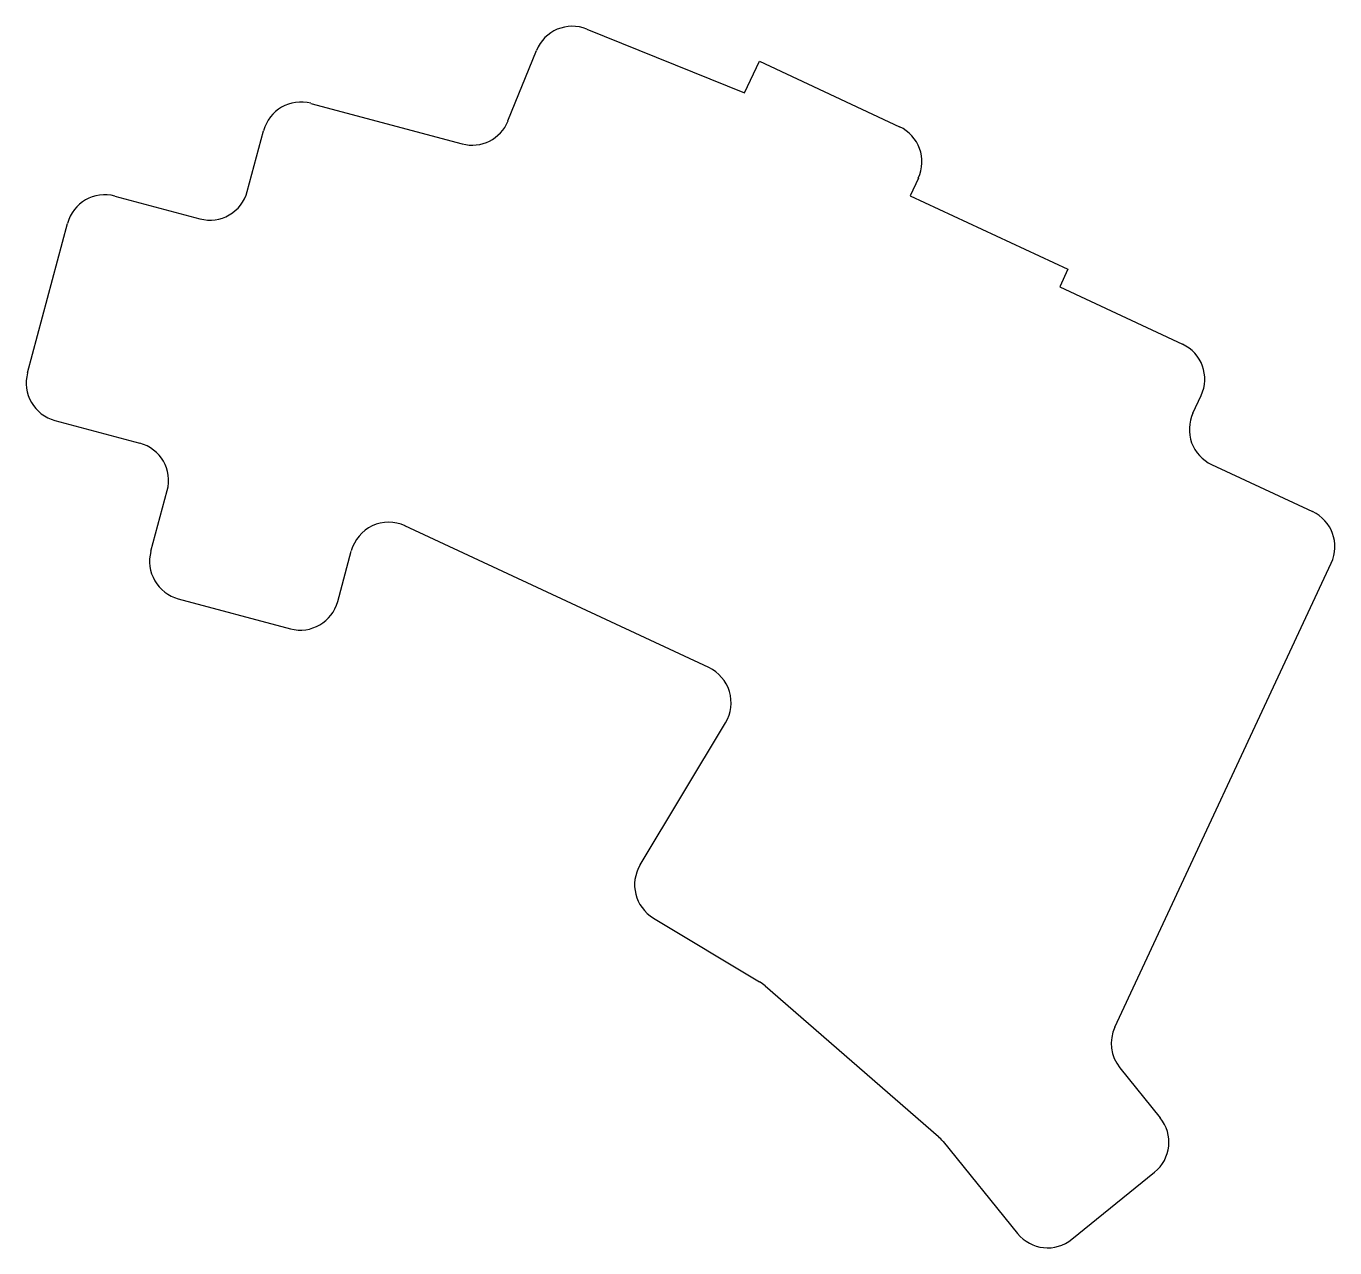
# Model space of a CAD drawing. Header units: millimetres. Extents: x -6 to 130, y -80 to 47.
import ezdxf

# ---------------------------------------------------------------- set-up
doc = ezdxf.new("R2010")
doc.units = ezdxf.units.MM

msp = doc.modelspace()

# ---------------------------------------------------------------- linework, layer by layer
for p, q in [((52.35, 46.33), (68.66, 39.74)), ((44.19, 36.83), (47.14, 44.12)), ((68.66, 39.74), (70.18, 43)), ((70.18, 43), (84.68, 36.23)), ((23.82, 38.65), (39.45, 34.46)), ((17.23, 29.55), (18.92, 35.82)), ((86.62, 30.92), (85.77, 29.11)), ((3.55, 29.07), (12.34, 26.72)), ((85.77, 29.11), (102.09, 21.5)), ((-5.49, 10.79), (-1.35, 26.24)), ((102.09, 21.5), (101.24, 19.69)), ((101.24, 19.69), (113.93, 13.77)), ((115.02, 6.64), (115.86, 8.45)), ((-2.67, 5.89), (6.12, 3.54)), ((116.95, 1.33), (127.38, -3.53)), ((7.27, -7.64), (8.95, -1.36)), ((64.95, -19.66), (33.54, -5.02)), ((26.59, -12.82), (27.98, -7.61)), ((106.95, -56.81), (129.31, -8.85)), ((10.1, -12.54), (21.69, -15.65)), ((57.86, -40.05), (66.69, -25.35)), ((59.22, -45.54), (70.21, -52.14)), ((70.77, -52.55), (88.7, -68.13)), ((107.46, -61.02), (111.64, -66.18)), ((89.18, -68.63), (96.88, -78.14)), ((102.5, -78.73), (111.05, -71.8))]:
    msp.add_line(p, q)
for centre, start, end in [((50.85, 42.62), 68, 158), ((22.78, 34.79), 75, 165), ((40.49, 38.33), 255, 338), ((82.99, 32.61), 335, 65), ((2.51, 25.21), 75, 165), ((13.37, 30.58), 255, 345), ((112.24, 10.14), 335, 65), ((-1.63, 9.75), 165, 255), ((118.64, 4.95), 155, 245), ((5.09, -0.33), 345, 75), ((125.69, -7.16), 335, 65), ((31.85, -8.64), 65, 165), ((11.13, -8.68), 165, 255), ((22.72, -11.78), 255, 345), ((63.26, -23.29), 329, 65), ((61.28, -42.11), 149, 239), ((68.15, -55.57), 49, 59), ((110.57, -58.5), 155, 219), ((108.53, -68.7), 309, 39), ((86.07, -71.15), 39, 49), ((99.99, -75.62), 219, 309)]:
    msp.add_arc(centre, 4, start, end)

doc.saveas('drawing.dxf')
